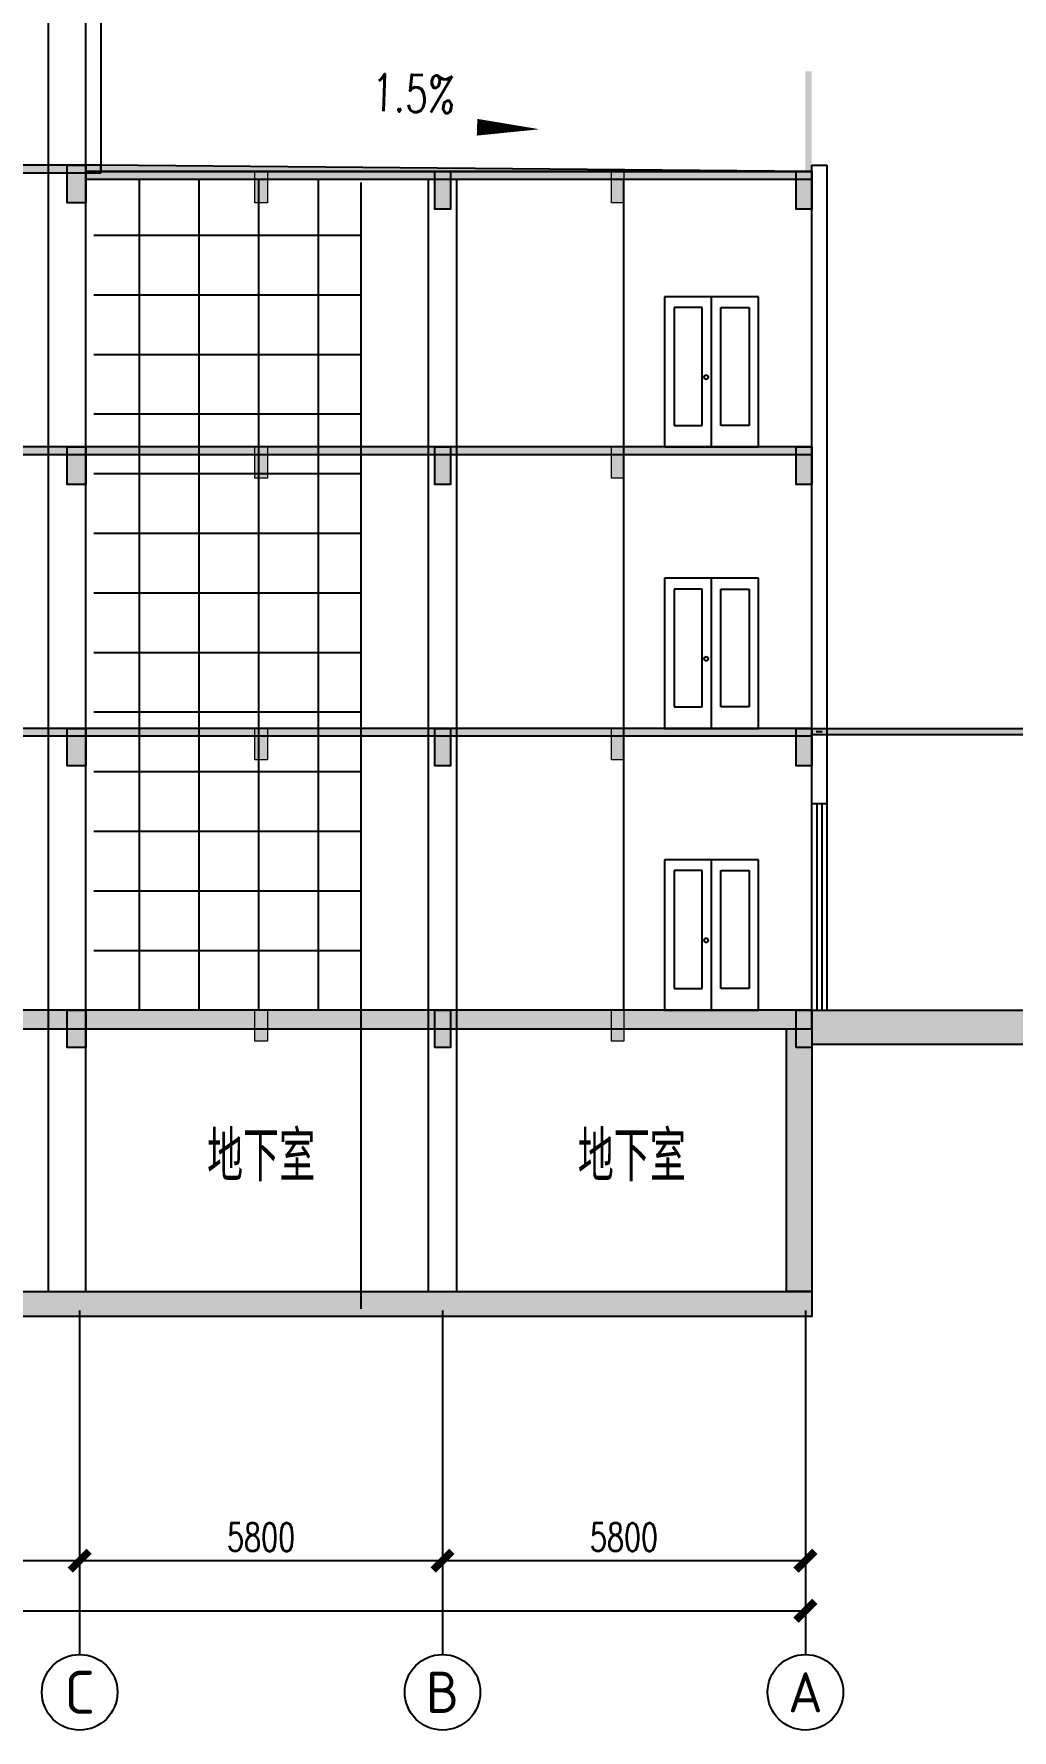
# Model space of a CAD drawing. Extents: x -1 to 1050000, y -900000 to 0.
# Drawn here: x 565838 to 581472, y -156909 to -129801 of the extents above; entities that cross this region are included whole.
import ezdxf
from ezdxf.enums import TextEntityAlignment as Align

# ---------------------------------------------------------------- set-up
doc = ezdxf.new("R2010")
doc.units = 0
doc.header["$LTSCALE"] = 1000
doc.header["$MEASUREMENT"] = 0
for name, color, linetype in [('AXIS', 3, 'Continuous'), ('AXIS_TEXT', 7, 'Continuous'), ('BEAM', 4, 'Continuous'), ('COLUMN', 9, 'Continuous'), ('DIM_SYMB', 3, 'Continuous'), ('E_CURTWALL', 71, 'Continuous'), ('E_WINDOW', 4, 'Continuous'), ('FLOOR-100', 173, 'Continuous'), ('PODIUM-2f', 111, 'Continuous'), ('PUB_TEXT', 7, 'Continuous'), ('ROOF', 4, 'Continuous'), ('S_STAIR', 9, 'Continuous'), ('S_WALL', 9, 'Continuous'), ('S_WINDOW', 4, 'Continuous'), ('Text', 7, 'Continuous'), ('WALL', 9, 'Continuous')]:
    doc.layers.add(name, color=color, linetype=linetype)
doc.layers.add('DOTE', color=1, linetype='Continuous', plot=False)
doc.layers.add('S_Beam', color=4, linetype='Continuous', lineweight=9)
doc.styles.add('_TCH_AXIS', font='tssdeng.shx', dxfattribs={"bigfont": 'GBCBIG.shx'})
doc.styles.add('_TCH_DIM', font='SIMPLEX', dxfattribs={"bigfont": 'GBCBIG'})
doc.styles.add('_TCH_DIM_T3', font='SIMPLEX', dxfattribs={"width": 0.705882, "bigfont": 'GBCBIG'})
doc.styles.add('COMPLEX', font='COMPLEX')
doc.styles.get("Standard").update_dxf_attribs({"font": 'gbenor.shx', "bigfont": 'gbcbig.shx'})
doc.dimstyles.new('_TCH_ARCH&&100', dxfattribs={"dimtxt": 297.5, "dimasz": 100, "dimexe": 250, "dimexo": 300, "dimgap": 126.25, "dimtad": 1, "dimdec": 0, "dimzin": 0, "dimdsep": 46, "dimtxsty": '_TCH_DIM_T3', "dimblk": 'ARCHTICK', "dimcen": 0.09, "dimclrt": 7, "dimazin": 2, "dimtfac": 1, "dimtdec": 0, "dimtix": 1, "dimtmove": 2, "dimatfit": 3, "dimfxl": 1, "dimtolj": 1, "dimtzin": 0, "dimarcsym": 0})

# ---------------------------------------------------------------- blocks, each defined once
blk = doc.blocks.new('_ArchTick')
at = {"color": 0, "linetype": 'ByBlock', "const_width": 0.4}
blk.add_lwpolyline([(-0.5, -0.5), (0.5, 0.5)], dxfattribs=at)
blk = doc.blocks.new('*D515')
at = {"layer": 'AXIS', "color": 0, "lineweight": -2, "transparency": 16777216}
for p, q in [((572369, -152001), (572369, -154451)), ((578169, -152001), (578169, -154451))]:
    blk.add_line(p, q, dxfattribs=at)
at = {"layer": 'AXIS', "color": 0, "transparency": 16777216}
blk.add_line((572369, -154201), (578169, -154201), dxfattribs=at)
at = {"layer": 'Defpoints', "color": 0, "transparency": 16777216}
for p in [(572369, -151701), (578169, -151701), (578169, -154201)]:
    blk.add_point(p, dxfattribs=at)
at = {"layer": 'AXIS', "color": 0, "transparency": 16777216, "xscale": 300, "yscale": 300, "zscale": 300, "rotation": 180}
blk.add_blockref('_ArchTick', (572369, -154201), dxfattribs=at)
at = {"layer": 'AXIS', "color": 0, "transparency": 16777216, "xscale": 300, "yscale": 300, "zscale": 300}
blk.add_blockref('_ArchTick', (578169, -154201), dxfattribs=at)
at = {"layer": 'AXIS', "color": 7, "transparency": 16777216, "insert": (575269, -153826), "char_height": 450, "attachment_point": 5, "style": '_TCH_DIM_T3'}
blk.add_mtext('\\A1;5800', dxfattribs=at)
blk = doc.blocks.new('*D516')
at = {"layer": 'AXIS', "color": 0, "lineweight": -2, "transparency": 16777216}
for p, q in [((566569, -152001), (566569, -154451)), ((572369, -152001), (572369, -154451))]:
    blk.add_line(p, q, dxfattribs=at)
at = {"layer": 'AXIS', "color": 0, "transparency": 16777216}
blk.add_line((566569, -154201), (572369, -154201), dxfattribs=at)
at = {"layer": 'Defpoints', "color": 0, "transparency": 16777216}
for p in [(566569, -151701), (572369, -151701), (572369, -154201)]:
    blk.add_point(p, dxfattribs=at)
at = {"layer": 'AXIS', "color": 0, "transparency": 16777216, "xscale": 300, "yscale": 300, "zscale": 300, "rotation": 180}
blk.add_blockref('_ArchTick', (566569, -154201), dxfattribs=at)
at = {"layer": 'AXIS', "color": 0, "transparency": 16777216, "xscale": 300, "yscale": 300, "zscale": 300}
blk.add_blockref('_ArchTick', (572369, -154201), dxfattribs=at)
at = {"layer": 'AXIS', "color": 7, "transparency": 16777216, "insert": (569469, -153826), "char_height": 450, "attachment_point": 5, "style": '_TCH_DIM_T3'}
blk.add_mtext('\\A1;5800', dxfattribs=at)
blk = doc.blocks.new('*D517')
at = {"layer": 'AXIS', "color": 0, "lineweight": -2, "transparency": 16777216}
for p, q in [((561169, -152001), (561169, -154451)), ((566569, -152001), (566569, -154451))]:
    blk.add_line(p, q, dxfattribs=at)
at = {"layer": 'AXIS', "color": 0, "transparency": 16777216}
blk.add_line((561169, -154201), (566569, -154201), dxfattribs=at)
at = {"layer": 'Defpoints', "color": 0, "transparency": 16777216}
for p in [(561169, -151701), (566569, -151701), (566569, -154201)]:
    blk.add_point(p, dxfattribs=at)
at = {"layer": 'AXIS', "color": 0, "transparency": 16777216, "xscale": 300, "yscale": 300, "zscale": 300, "rotation": 180}
blk.add_blockref('_ArchTick', (561169, -154201), dxfattribs=at)
at = {"layer": 'AXIS', "color": 0, "transparency": 16777216, "xscale": 300, "yscale": 300, "zscale": 300}
blk.add_blockref('_ArchTick', (566569, -154201), dxfattribs=at)
at = {"layer": 'AXIS', "color": 7, "transparency": 16777216, "insert": (563869, -153826), "char_height": 450, "attachment_point": 5, "style": '_TCH_DIM_T3'}
blk.add_mtext('\\A1;5400', dxfattribs=at)
blk = doc.blocks.new('*D533')
at = {"layer": 'AXIS', "color": 0, "lineweight": -2, "transparency": 16777216}
for p, q in [((523269, -152001), (523269, -155251)), ((578169, -152001), (578169, -155251))]:
    blk.add_line(p, q, dxfattribs=at)
at = {"layer": 'AXIS', "color": 0, "transparency": 16777216}
blk.add_line((523269, -155001), (578169, -155001), dxfattribs=at)
at = {"layer": 'Defpoints', "color": 0, "transparency": 16777216}
for p in [(523269, -151701), (578169, -151701), (578169, -155001)]:
    blk.add_point(p, dxfattribs=at)
at = {"layer": 'AXIS', "color": 0, "transparency": 16777216, "xscale": 300, "yscale": 300, "zscale": 300, "rotation": 180}
blk.add_blockref('_ArchTick', (523269, -155001), dxfattribs=at)
at = {"layer": 'AXIS', "color": 0, "transparency": 16777216, "xscale": 300, "yscale": 300, "zscale": 300}
blk.add_blockref('_ArchTick', (578169, -155001), dxfattribs=at)
at = {"layer": 'AXIS', "color": 7, "transparency": 16777216, "insert": (550719, -154626), "char_height": 450, "attachment_point": 5, "style": '_TCH_DIM_T3'}
blk.add_mtext('\\A1;54900', dxfattribs=at)
blk = doc.blocks.new('_AXISO')
blk.add_circle((0, 0), 0.5)
at = {"layer": 'AXIS_TEXT', "style": 'COMPLEX', "width": 1.041667}
blk.add_attdef('A', text='', height=0.56, dxfattribs=at).set_placement((-0.25, -0.28), (0.25, -0.28), align=Align.FIT)
blk = doc.blocks.new('$EWDLib$00000642')
for p, q in [((1500, 2100), (0, 2100)), ((0, 2100), (0, 0)), ((150, 1950), (150, 300)), ((600, 1950), (150, 1950)), ((900, 1950), (1350, 1950)), ((1350, 1950), (1350, 300)), ((1500, 0), (1500, 2100)), ((150, 300), (600, 300)), ((1350, 300), (900, 300)), ((0, 0), (1500, 0))]:
    blk.add_line(p, q)
for points in [[(600, 300), (600, 1950)], [(750, 0), (750, 2100)], [(900, 300), (900, 1950)]]:
    blk.add_lwpolyline(points)
blk.add_circle((663, 975), 31)

msp = doc.modelspace()

# ---------------------------------------------------------------- hatches: boundary and pattern name
at = {"layer": 'BEAM'}
h = msp.add_hatch(color=256, dxfattribs=at)
h.dxf.hatch_style = 1
h.paths.add_polyline_path([(566368.88, -131900.67), (566668.88, -131900.67), (566668.88, -132500.67), (566368.88, -132500.67)])
h = msp.add_hatch(color=256, dxfattribs=at)
h.dxf.hatch_style = 1
h.paths.add_polyline_path([(572243.88, -132000.67), (572493.88, -132000.67), (572493.88, -132600.67), (572243.88, -132600.67)])
h = msp.add_hatch(color=256, dxfattribs=at)
h.dxf.hatch_style = 1
h.paths.add_polyline_path([(578018.88, -132000.67), (578268.88, -132000.67), (578268.88, -132600.67), (578018.88, -132600.67)])
h = msp.add_hatch(color=256, dxfattribs=at)
h.dxf.hatch_style = 1
h.paths.add_polyline_path([(566368.88, -136400.67), (566668.88, -136400.67), (566668.88, -137000.67), (566368.88, -137000.67)])
h = msp.add_hatch(color=256, dxfattribs=at)
h.dxf.hatch_style = 1
h.paths.add_polyline_path([(572243.88, -136400.67), (572493.88, -136400.67), (572493.88, -137000.67), (572243.88, -137000.67)])
h = msp.add_hatch(color=256, dxfattribs=at)
h.dxf.hatch_style = 1
h.paths.add_polyline_path([(578018.88, -136400.67), (578268.88, -136400.67), (578268.88, -137000.67), (578018.88, -137000.67)])
h = msp.add_hatch(color=256, dxfattribs=at)
h.dxf.hatch_style = 1
h.paths.add_polyline_path([(566368.88, -140900.67), (566668.88, -140900.67), (566668.88, -141500.67), (566368.88, -141500.67)])
h = msp.add_hatch(color=256, dxfattribs=at)
h.dxf.hatch_style = 1
h.paths.add_polyline_path([(572243.88, -140900.67), (572493.88, -140900.67), (572493.88, -141500.67), (572243.88, -141500.67)])
h = msp.add_hatch(color=256, dxfattribs=at)
h.dxf.hatch_style = 1
h.paths.add_polyline_path([(578018.88, -140900.67), (578268.88, -140900.67), (578268.88, -141500.67), (578018.88, -141500.67)])
h = msp.add_hatch(color=256, dxfattribs=at)
h.dxf.hatch_style = 1
h.paths.add_polyline_path([(566368.88, -145400.67), (566668.88, -145400.67), (566668.88, -146000.67), (566368.88, -146000.67)])
h = msp.add_hatch(color=256, dxfattribs=at)
h.dxf.hatch_style = 1
h.paths.add_polyline_path([(572243.88, -145400.67), (572493.88, -145400.67), (572493.88, -146000.67), (572243.88, -146000.67)])
h = msp.add_hatch(color=256, dxfattribs=at)
h.dxf.hatch_style = 1
h.paths.add_polyline_path([(578018.88, -145400.67), (578268.88, -145400.67), (578268.88, -146000.67), (578018.88, -146000.67)])
at = {"layer": 'E_CURTWALL'}
h = msp.add_hatch(dxfattribs=at)
h.set_pattern_fill('NET', color=256, scale=300)
h.set_pattern_definition([(0, (526568.9, -145400.7), (0, 952.5), []), (90, (526568.9, -145400.7), (-952.5, 6e-14), [])])
h.paths.add_polyline_path([(571068.88, -132120.67), (566793.88, -132120.67), (566793.88, -145400.67), (571068.88, -145400.67)])
at = {"layer": 'FLOOR-100'}
h = msp.add_hatch(color=256, dxfattribs=at)
h.dxf.hatch_style = 1
h.paths.add_polyline_path([(566908.88, -132020.67), (566908.88, -131900.67), (551888.88, -131900.67), (551888.88, -132020.67)])
h = msp.add_hatch(color=256, dxfattribs=at)
h.dxf.hatch_style = 1
h.paths.add_polyline_path([(578268.88, -132120.67), (578268.88, -132000.67), (566668.88, -132000.67), (566668.88, -132120.67)])
h = msp.add_hatch(color=256, dxfattribs=at)
h.dxf.hatch_style = 1
h.paths.add_polyline_path([(578268.88, -136520.67), (578268.88, -136400.67), (552428.88, -136400.67), (552428.88, -136520.67)])
h = msp.add_hatch(color=256, dxfattribs=at)
h.dxf.hatch_style = 1
h.paths.add_polyline_path([(578268.88, -141020.67), (578268.88, -140900.67), (552428.88, -140900.67), (552428.88, -141020.67)])
h = msp.add_hatch(color=256, dxfattribs=at)
h.dxf.hatch_style = 1
h.paths.add_polyline_path([(552428.88, -145400.67), (552428.88, -145700.67), (578268.88, -145700.67), (578268.88, -145400.67)])
h = msp.add_hatch(color=256, dxfattribs=at)
h.dxf.hatch_style = 1
h.paths.add_polyline_path([(523168.88, -149900.67), (523168.88, -150300.67), (578268.88, -150300.67), (578268.88, -149900.67)])
at = {"layer": 'PODIUM-2f'}
h = msp.add_hatch(color=256, dxfattribs=at)
h.dxf.hatch_style = 1
h.paths.add_polyline_path([(578268.88, -140900.67), (578268.88, -141000.67), (582508.88, -141000.67), (582508.88, -140900.67)])
at = {"layer": 'ROOF'}
h = msp.add_hatch(color=256, dxfattribs=at)
h.dxf.hatch_style = 1
h.paths.add_polyline_path([(566908.88, -131900.67), (566908.88, -132000.67), (578268.88, -132000.67)])
at = {"layer": 'S_Beam'}
h = msp.add_hatch(color=256, dxfattribs=at)
h.dxf.hatch_style = 1
h.paths.add_polyline_path([(569368.88, -132000.67), (569568.88, -132000.67), (569568.88, -132500.67), (569368.88, -132500.67)])
h = msp.add_hatch(color=256, dxfattribs=at)
h.dxf.hatch_style = 1
h.paths.add_polyline_path([(575068.88, -132000.67), (575268.88, -132000.67), (575268.88, -132500.67), (575068.88, -132500.67)])
h = msp.add_hatch(color=256, dxfattribs=at)
h.dxf.hatch_style = 1
h.paths.add_polyline_path([(569368.88, -136400.67), (569568.88, -136400.67), (569568.88, -136900.67), (569368.88, -136900.67)])
h = msp.add_hatch(color=256, dxfattribs=at)
h.dxf.hatch_style = 1
h.paths.add_polyline_path([(575068.88, -136400.67), (575268.88, -136400.67), (575268.88, -136900.67), (575068.88, -136900.67)])
h = msp.add_hatch(color=256, dxfattribs=at)
h.dxf.hatch_style = 1
h.paths.add_polyline_path([(569368.88, -140900.67), (569568.88, -140900.67), (569568.88, -141400.67), (569368.88, -141400.67)])
h = msp.add_hatch(color=256, dxfattribs=at)
h.dxf.hatch_style = 1
h.paths.add_polyline_path([(575068.88, -140900.67), (575268.88, -140900.67), (575268.88, -141400.67), (575068.88, -141400.67)])
h = msp.add_hatch(color=256, dxfattribs=at)
h.dxf.hatch_style = 1
h.paths.add_polyline_path([(569368.88, -145400.67), (569568.88, -145400.67), (569568.88, -145900.67), (569368.88, -145900.67)])
h = msp.add_hatch(color=256, dxfattribs=at)
h.dxf.hatch_style = 1
h.paths.add_polyline_path([(575068.88, -145400.67), (575268.88, -145400.67), (575268.88, -145900.67), (575068.88, -145900.67)])
at = {"layer": 'S_STAIR'}
h = msp.add_hatch(color=256, dxfattribs=at)
h.dxf.hatch_style = 1
h.paths.add_polyline_path([(582788.88, -145950.67), (582788.88, -145850.67), (582488.88, -145850.67), (582488.88, -145700.67), (582188.88, -145700.67), (582188.88, -145550.67), (581888.88, -145550.67), (581888.88, -145400.67), (578268.88, -145400.67), (578268.88, -145700.67), (578268.88, -145950.67)])
at = {"layer": 'S_WALL'}
h = msp.add_hatch(color=256, dxfattribs=at)
h.dxf.hatch_style = 1
h.paths.add_polyline_path([(578268.88, -130400.67), (578168.88, -130400.67), (578168.88, -131999.16), (578268.88, -132002.18)])
at = {"layer": 'WALL'}
h = msp.add_hatch(color=256, dxfattribs=at)
h.dxf.hatch_style = 1
h.paths.add_polyline_path([(577868.88, -149900.67), (577868.88, -145700.67), (578268.88, -145700.67), (578268.88, -149900.67)])

# ---------------------------------------------------------------- linework, layer by layer
at = {"layer": 'AXIS'}
for p, q in [((566568.88, -151700.67), (566568.88, -155700.67)), ((572368.88, -151700.67), (572368.88, -155700.67)), ((578168.88, -151700.67), (578168.88, -155700.67))]:
    msp.add_line(p, q, dxfattribs=at)
at = {"layer": 'BEAM'}
for points in [[(566368.88, -131900.67), (566668.88, -131900.67), (566668.88, -132500.67), (566368.88, -132500.67)], [(572243.88, -132000.67), (572493.88, -132000.67), (572493.88, -132600.67), (572243.88, -132600.67)], [(578018.88, -132000.67), (578268.88, -132000.67), (578268.88, -132600.67), (578018.88, -132600.67)], [(566368.88, -136400.67), (566668.88, -136400.67), (566668.88, -137000.67), (566368.88, -137000.67)], [(572243.88, -136400.67), (572493.88, -136400.67), (572493.88, -137000.67), (572243.88, -137000.67)], [(578018.88, -136400.67), (578268.88, -136400.67), (578268.88, -137000.67), (578018.88, -137000.67)], [(566368.88, -140900.67), (566668.88, -140900.67), (566668.88, -141500.67), (566368.88, -141500.67)], [(572243.88, -140900.67), (572493.88, -140900.67), (572493.88, -141500.67), (572243.88, -141500.67)], [(578018.88, -140900.67), (578268.88, -140900.67), (578268.88, -141500.67), (578018.88, -141500.67)], [(566368.88, -145400.67), (566668.88, -145400.67), (566668.88, -146000.67), (566368.88, -146000.67)], [(572243.88, -145400.67), (572493.88, -145400.67), (572493.88, -146000.67), (572243.88, -146000.67)], [(578018.88, -145400.67), (578268.88, -145400.67), (578268.88, -146000.67), (578018.88, -146000.67)]]:
    msp.add_lwpolyline(points, close=True, dxfattribs=at)
at = {"layer": 'COLUMN'}
for p, q in [((566068.88, -149900.67), (566068.88, -79220.67)), ((566668.88, -149900.67), (566668.88, -79160.67)), ((578268.88, -145400.67), (578268.88, -131900.67)), ((572143.88, -149900.67), (572143.88, -132120.67)), ((572593.88, -132120.67), (572593.88, -149900.67))]:
    msp.add_line(p, q, dxfattribs=at)
at = {"layer": 'DIM_SYMB'}
msp.add_lwpolyline([(569281.95, -131176.33, 0, 0, 0), (573920.38, -131324.16, 0, 266.67, 0), (572920.89, -131292.31, 0, 0, 0)], format="xyseb", dxfattribs=at)
at = {"layer": 'DOTE'}
for p, q in [((566568.88, -150200.67), (566568.88, -151700.67)), ((572368.88, -150200.67), (572368.88, -151700.67)), ((578168.88, -150200.67), (578168.88, -151700.67))]:
    msp.add_line(p, q, dxfattribs=at)
at = {"layer": 'E_CURTWALL'}
for p, q in [((566908.88, -79100.67), (566908.88, -131900.67)), ((578271.89, -131900.67), (578508.88, -131900.67)), ((578508.88, -131900.67), (578508.88, -145400.67)), ((578338.88, -140950.67), (578438.88, -140950.67))]:
    msp.add_line(p, q, dxfattribs=at)
at = {"layer": 'FLOOR-100'}
for points in [[(566908.88, -131900.67), (551888.88, -131900.67), (551888.88, -132020.67), (566908.88, -132020.67)], [(578268.88, -132000.67), (566668.88, -132000.67), (566668.88, -132120.67), (578268.88, -132120.67)], [(578268.88, -136400.67), (552428.88, -136400.67), (552428.88, -136520.67), (578268.88, -136520.67)], [(578268.88, -140900.67), (552428.88, -140900.67), (552428.88, -141020.67), (578268.88, -141020.67)], [(578268.88, -145400.67), (552428.88, -145400.67), (552428.88, -145700.67), (578268.88, -145700.67)], [(523168.88, -149900.67), (578268.88, -149900.67), (578268.88, -150300.67), (523168.88, -150300.67)]]:
    msp.add_lwpolyline(points, close=True, dxfattribs=at)
at = {"layer": 'PODIUM-2f'}
msp.add_lwpolyline([(578268.88, -140900.67), (582508.88, -140900.67), (582508.88, -141000.67), (578268.88, -141000.67)], close=True, dxfattribs=at)
at = {"layer": 'S_Beam'}
for points in [[(569368.88, -132000.67), (569568.88, -132000.67), (569568.88, -132500.67), (569368.88, -132500.67)], [(575068.88, -132000.67), (575268.88, -132000.67), (575268.88, -132500.67), (575068.88, -132500.67)], [(569368.88, -136400.67), (569568.88, -136400.67), (569568.88, -136900.67), (569368.88, -136900.67)], [(575068.88, -136400.67), (575268.88, -136400.67), (575268.88, -136900.67), (575068.88, -136900.67)], [(569368.88, -140900.67), (569568.88, -140900.67), (569568.88, -141400.67), (569368.88, -141400.67)], [(575068.88, -140900.67), (575268.88, -140900.67), (575268.88, -141400.67), (575068.88, -141400.67)], [(569368.88, -145400.67), (569568.88, -145400.67), (569568.88, -145900.67), (569368.88, -145900.67)], [(575068.88, -145400.67), (575268.88, -145400.67), (575268.88, -145900.67), (575068.88, -145900.67)]]:
    msp.add_lwpolyline(points, close=True, dxfattribs=at)
at = {"layer": 'S_STAIR'}
msp.add_lwpolyline([(578068.88, -145400.67), (581888.88, -145400.67), (581888.88, -145550.67), (582188.88, -145550.67), (582188.88, -145700.67), (582488.88, -145700.67), (582488.88, -145850.67), (582788.88, -145850.67), (582788.88, -145950.67), (578268.88, -145950.67)], dxfattribs=at)
at = {"layer": 'S_WALL'}
for p, q in [((571068.88, -150175.67), (571068.88, -132175.67)), ((575268.88, -145400.67), (575268.88, -132120.67))]:
    msp.add_line(p, q, dxfattribs=at)
at = {"layer": 'S_WINDOW'}
for p, q in [((578268.88, -142100.67), (578508.88, -142100.67)), ((578348.88, -142100.67), (578348.88, -145400.67)), ((578428.88, -142100.67), (578428.88, -145400.67)), ((578268.88, -145400.67), (578508.88, -145400.67))]:
    msp.add_line(p, q, dxfattribs=at)
at = {"layer": 'WALL'}
for points in [[(566908.88, -131900.67), (566908.88, -132000.67), (578268.88, -132000.67)], [(577868.88, -149900.67), (577868.88, -145700.67), (578268.88, -145700.67), (578268.88, -149900.67)]]:
    msp.add_lwpolyline(points, close=True, dxfattribs=at)

# ---------------------------------------------------------------- block references
at = {"layer": 'AXIS'}
ref = msp.add_blockref('_AXISO', (566568.88, -156304.7), dxfattribs=dict(at, xscale=1208.053691275168, yscale=1208.053691275168, zscale=1208.053691275168))
ref.add_attrib('A', 'C', dxfattribs={"layer": 'AXIS_TEXT', "height": 688.12, "style": '_TCH_AXIS', "width": 1.238095}).set_placement((566323.12, -156648.76), (566814.63, -156648.76), align=Align.FIT)
ref = msp.add_blockref('_AXISO', (572368.88, -156304.7), dxfattribs=dict(at, xscale=1208.053691275168, yscale=1208.053691275168, zscale=1208.053691275168))
ref.add_attrib('A', 'B', dxfattribs={"layer": 'AXIS_TEXT', "height": 657.27, "style": '_TCH_AXIS', "width": 1.503401}).set_placement((572102.84, -156633.33), (572634.91, -156633.33), align=Align.FIT)
ref = msp.add_blockref('_AXISO', (578168.88, -156304.7), dxfattribs=dict(at, xscale=1208.053691275168, yscale=1208.053691275168, zscale=1208.053691275168))
ref.add_attrib('A', 'A', dxfattribs={"layer": 'AXIS_TEXT', "height": 642.06, "style": '_TCH_AXIS', "width": 1.392857}).set_placement((577893.71, -156625.73), (578444.04, -156625.73), align=Align.FIT)
at = {"layer": 'E_WINDOW', "yscale": 1.142857142857143}
for p in [(575918.88, -136400.67), (575918.88, -140900.67), (575918.88, -145400.67)]:
    msp.add_blockref('$EWDLib$00000642', p, dxfattribs=at)

# ---------------------------------------------------------------- texts
at = {"layer": 'PUB_TEXT', "style": '_TCH_DIM', "width": 0.705882}
msp.add_text('1.5%%%', height=595, rotation=358.174517, dxfattribs=at).set_placement((571228.05, -131028.25))
at = {"layer": 'Text', "char_height": 800, "attachment_point": 5}
for insert in [(569468.88, -147737.44), (575393.88, -147737.44)]:
    msp.add_mtext_dynamic_manual_height_columns('地下室', width=5600, gutter_width=1750, heights=[0], dxfattribs=dict(at, insert=insert))

# ---------------------------------------------------------------- dimensions: what is measured, and where the dimension line sits
at = {"layer": 'AXIS'}
for p1, p2, distance, picture, middle in [((523268.88, -151700.67), (578168.88, -151700.67), -3300, '*D533', (550718.88, -154625.67)), ((561168.88, -151700.67), (566568.88, -151700.67), -2500, '*D517', (563868.88, -153825.67)), ((566568.88, -151700.67), (572368.88, -151700.67), -2500, '*D516', (569468.88, -153825.67)), ((572368.88, -151700.67), (578168.88, -151700.67), -2500, '*D515', (575268.88, -153825.67))]:
    dim = msp.add_aligned_dim(p1=p1, p2=p2, distance=distance, dimstyle='_TCH_ARCH&&100', override={"dimtxt": 450, "dimasz": 300, "dimgap": 150, "dimlwd": 65535}, dxfattribs=at)
    dim.commit()
    dim.dimension.update_dxf_attribs({"geometry": picture, "text_midpoint": middle})

doc.saveas('drawing.dxf')
